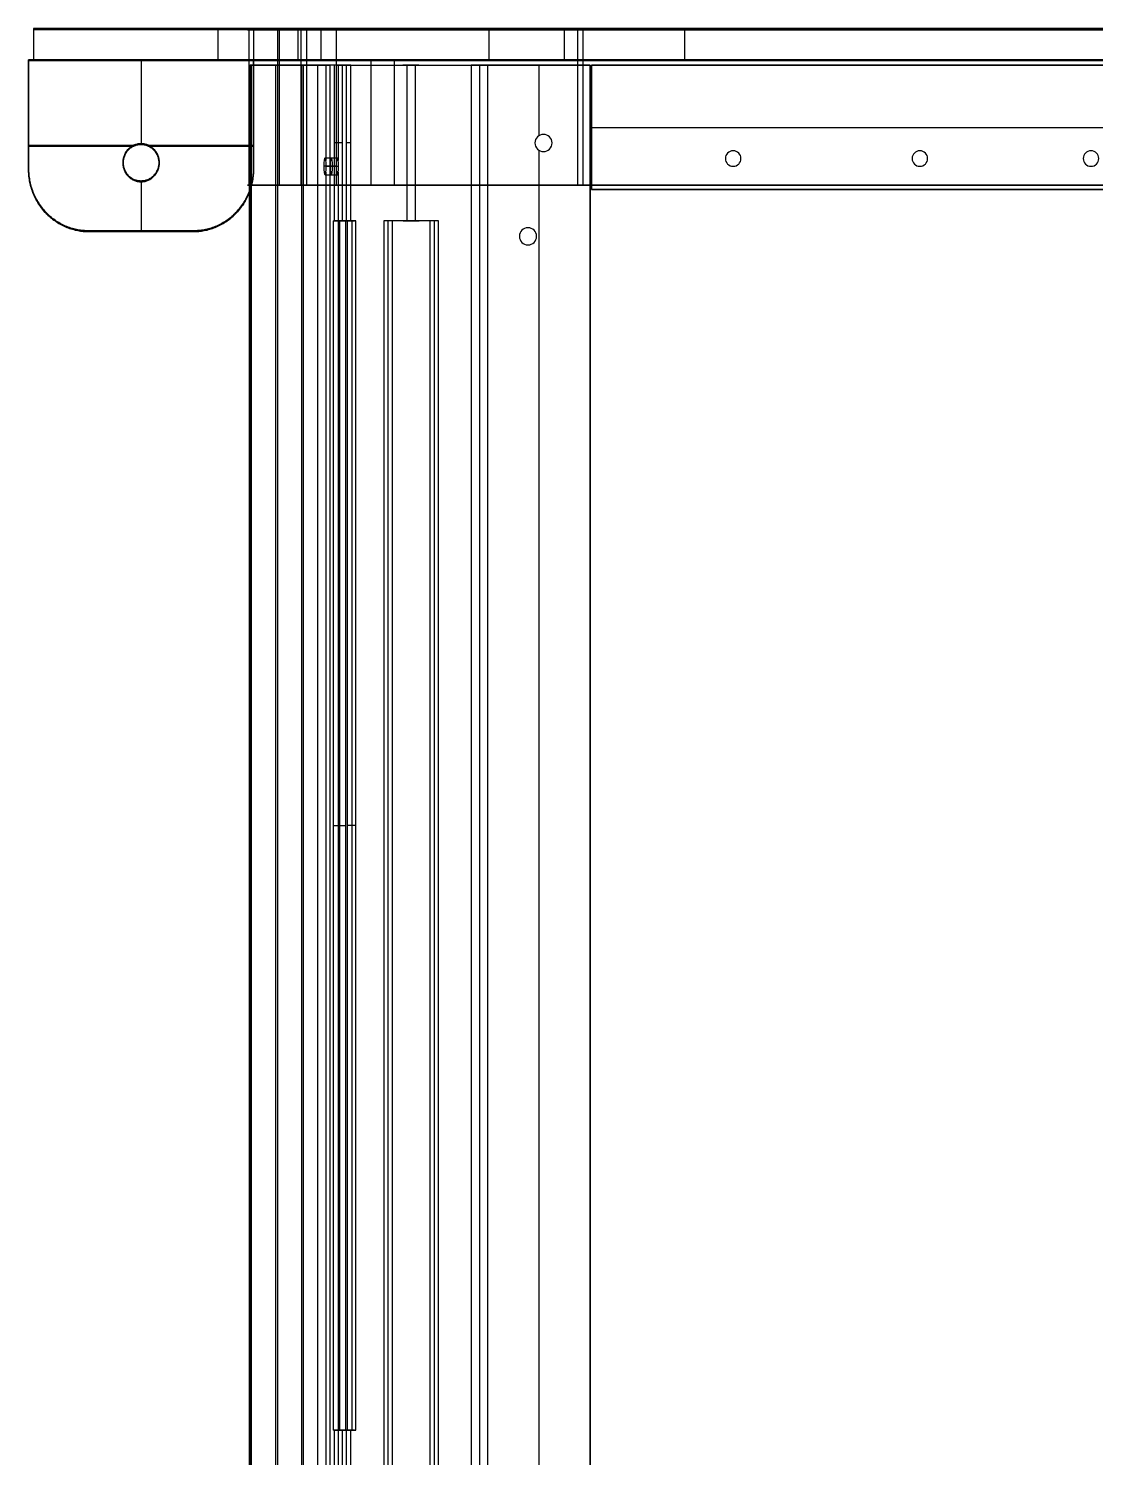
# Model space of a CAD drawing. Header units: millimetres. Extents: x -1488 to 3198, y -4194 to 3775.
# Drawn here: x -1488.2 to -1145.3, y -2825.1 to -2365.8 of the extents above; entities that cross this region are included whole.
import ezdxf

# ---------------------------------------------------------------- set-up
doc = ezdxf.new("R2010")
doc.units = ezdxf.units.MM
doc.header["$MEASUREMENT"] = 0
doc.layers.add('Domyślny', color=7, linetype='Continuous', true_color=0x000000)
doc.layers.add('Warstwa 01', color=7, linetype='Continuous', true_color=0xffffff)

# ---------------------------------------------------------------- blocks, each defined once
blk = doc.blocks.new('blacha wspornika desek awki Soft 02.412 SC_skrajny 01')
at = {"layer": 'Domyślny'}
for p, q in [((0, 0, -190), (0, 4, -190)), ((0, 4, -190), (40, 4, -190)), ((0, 2), (0, 2, -380)), ((40, 2), (0, 2)), ((40, 2, -380), (0, 2, -380)), ((0, 0, -190), (40, 0, -190)), ((20, 0), (20, 4)), ((20, 4), (20, 4, -380)), ((20, 4, -380), (20, 0, -380)), ((20, 0), (20, 0, -380)), ((27.5, 0, -160.5), (27.5, 4, -160.5)), ((27.5, 0, -105.5), (27.5, 4, -105.5)), ((27.5, 0, -45.5), (27.5, 4, -45.5)), ((27.5, 0, -334.5), (27.5, 4, -334.5)), ((27.5, 0, -274.5), (27.5, 4, -274.5)), ((27.5, 0, -219.5), (27.5, 4, -219.5)), ((30, 4, -217), (30, 0, -217)), ((30, 0, -222), (30, 4, -222)), ((30, 4, -272), (30, 0, -272)), ((30, 0, -277), (30, 4, -277)), ((30, 4, -332), (30, 0, -332)), ((30, 0, -337), (30, 4, -337)), ((30, 4, -163), (30, 0, -163)), ((30, 0, -158), (30, 4, -158)), ((30, 4, -108), (30, 0, -108)), ((30, 0, -103), (30, 4, -103)), ((30, 4, -48), (30, 0, -48)), ((30, 0, -43), (30, 4, -43)), ((32.5, 0, -219.5), (32.5, 4, -219.5)), ((32.5, 0, -274.5), (32.5, 4, -274.5)), ((32.5, 0, -334.5), (32.5, 4, -334.5)), ((32.5, 0, -45.5), (32.5, 4, -45.5)), ((32.5, 0, -105.5), (32.5, 4, -105.5)), ((32.5, 0, -160.5), (32.5, 4, -160.5)), ((40, 0, -190), (40, 4, -190)), ((40, 2, -380), (40, 2))]:
    blk.add_line(p, q, dxfattribs=at)
at = {"layer": 'Domyślny', "extrusion": (1.77636e-16, 1, 0)}
for centre in [(-30, -160.5, 4), (-30, -105.5, 4), (-30, -45.5, 4), (-30, -334.5, 4), (-30, -274.5, 4), (-30, -219.5, 4)]:
    blk.add_arc(centre, 2.5, 270, 90, dxfattribs=at)
at = {"layer": 'Domyślny', "extrusion": (0, 1, 0)}
for centre, start, end in [((-30, -160.5, 2), 270, 90), ((-30, -105.5, 2), 270, 90), ((-30, -45.5, 2), 270, 90), ((-30, -334.5, 2), 270, 90), ((-30, -274.5, 2), 270, 90), ((-30, -219.5, 2), 270, 90), ((-30, -219.5, 2), 90, 270), ((-30, -274.5, 2), 90, 270), ((-30, -334.5, 2), 90, 270), ((-30, -45.5, 2), 90, 270), ((-30, -105.5, 2), 90, 270), ((-30, -160.5, 2), 90, 270)]:
    blk.add_arc(centre, 2.5, start, end, dxfattribs=at)
at = {"layer": 'Domyślny', "extrusion": (-1.77636e-16, 1, 0)}
for centre in [(-30, -219.5, 4), (-30, -274.5, 4), (-30, -334.5, 4), (-30, -45.5, 4), (-30, -105.5, 4), (-30, -160.5, 4)]:
    blk.add_arc(centre, 2.5, 90, 270, dxfattribs=at)
at = {"layer": 'Domyślny', "extrusion": (-1.11022e-17, 1, 1.2326e-33)}
for centre in [(-30, -160.5), (-30, -334.5), (-30, -274.5), (-30, -219.5)]:
    blk.add_arc(centre, 2.5, 270, 90, dxfattribs=at)
at = {"layer": 'Domyślny', "extrusion": (-1.11022e-17, 1, 1.35585e-32)}
blk.add_arc((-30, -105.5), 2.5, 270, 90, dxfattribs=at)
at = {"layer": 'Domyślny', "extrusion": (-1.11022e-17, 1, 2.46519e-33)}
blk.add_arc((-30, -45.5), 2.5, 270, 90, dxfattribs=at)
at = {"layer": 'Domyślny', "extrusion": (1.11022e-17, 1, -1.2326e-33)}
for centre in [(-30, -219.5), (-30, -274.5), (-30, -334.5), (-30, -160.5)]:
    blk.add_arc(centre, 2.5, 90, 270, dxfattribs=at)
at = {"layer": 'Domyślny', "extrusion": (1.11022e-17, 1, -2.46519e-33)}
blk.add_arc((-30, -45.5), 2.5, 90, 270, dxfattribs=at)
at = {"layer": 'Domyślny', "extrusion": (1.11022e-17, 1, 6.16298e-33)}
blk.add_arc((-30, -105.5), 2.5, 90, 270, dxfattribs=at)
at = {"layer": 'Domyślny'}
for points in [[(0, 4), (0, 2), (0, 0)], [(0, 4, -380), (0, 4, -190), (0, 4)], [(0, 0, -380), (0, 2, -380), (0, 4, -380)], [(0, 4), (20, 4), (40, 4)], [(0, 4, -380), (20, 4, -380), (40, 4, -380)], [(0, 0), (0, 0, -190), (0, 0, -380)], [(40, 0), (20, 0), (0, 0)], [(0, 0, -380), (20, 0, -380), (40, 0, -380)], [(40, 4), (40, 2), (40, 0)], [(40, 4, -380), (40, 2, -380), (40, 0, -380)], [(40, 4), (40, 4, -190), (40, 4, -380)], [(40, 0, -380), (40, 0, -190), (40, 0)]]:
    blk.add_open_spline(points, degree=2, dxfattribs=at)
blk = doc.blocks.new('blacha nona tylna awki Soft 02.412 SC')
at = {"layer": 'Domyślny'}
for p, q in [((-902.5, 99.2, -96.47), (902.5, 99.2, -96.47)), ((-902.5, 98.89, -80.17), (-902.5, 94.85, -80.17)), ((-902.5, 98.85, -79.88), (-879.82, 98.85, -79.88)), ((-902.5, 96.87, -66.02), (-902.5, 96.87, -94.31)), ((902.5, 96.52, -63.58), (-902.5, 96.52, -63.58)), ((-880.25, 95.1, -81.91), (-880.25, 99.06, -81.34)), ((-877.5, 99.45, -84.06), (-877.5, 95.49, -84.63)), ((-877.5, 95.49, -84.63), (-877.5, 99.45, -84.06)), ((-877.5, 94.71, -79.18), (-877.5, 98.67, -78.62)), ((-877.5, 94.71, -79.18), (-877.5, 98.67, -78.62)), ((-875.18, 98.85, -79.88), (-437.75, 98.85, -79.88)), ((-874.75, 95.1, -81.91), (-874.75, 99.06, -81.34)), ((-850.25, 94.39, -76.96), (-850.25, 98.35, -76.39)), ((-847.5, 98.74, -79.11), (-847.5, 94.78, -79.68)), ((-847.5, 94.78, -79.68), (-847.5, 98.74, -79.11)), ((-847.5, 94, -74.23), (-847.5, 97.96, -73.67)), ((-847.5, 94, -74.23), (-847.5, 97.96, -73.67)), ((-847.5, 94, -74.23), (-847.5, 97.96, -73.67)), ((-844.75, 94.39, -76.96), (-844.75, 98.35, -76.39)), ((-902.5, 95.87, -61.36), (-902.5, 91.41, -61.36)), ((-902.5, 94.89, -80.45), (-879.82, 94.89, -80.45)), ((-902.5, 93.85, -58.67), (-902.5, 93.85, -63.96)), ((902.5, 92.56, -64.15), (-902.5, 92.56, -64.15)), ((-875.18, 94.89, -80.45), (-437.75, 94.89, -80.45)), ((-852.5, 78.93, -48.76), (-25, 78.93, -48.76)), ((-902.5, 74.29, -42.26), (-902.5, 68.07, -42.26)), ((-852.5, 74.37, -42.32), (-852.5, 68.14, -42.32)), ((-902.5, 72.47, -40.73), (-852.5, 72.47, -40.73)), ((-902.5, 71.18, -44.87), (-902.5, 71.18, -39.65)), ((-902.5, 69.9, -43.79), (-852.5, 69.9, -43.79)), ((-852.5, 71.26, -39.71), (-852.5, 71.26, -44.93)), ((-852.5, 63.58, -35.88), (-25, 63.58, -35.88)), ((-902.5, 50.69, -23.47), (-902.5, 46.04, -23.47)), ((-852.5, 52.2, -25.12), (-852.5, 49.3, -25.12)), ((-852.5, 51.6, -25.83), (-463.75, 51.6, -25.83)), ((-852.5, 50.75, -23.39), (-852.5, 50.75, -26.85)), ((-852.5, 50.69, -23.47), (-852.5, 46.04, -23.47)), ((-658.12, 50.32, -27.36), (-658.12, 52.89, -24.3)), ((-463.75, 52.2, -25.12), (-463.75, 49.3, -25.12)), ((-463.75, 50.75, -26.85), (-463.75, 50.75, -23.39)), ((-463.75, 50.69, -23.47), (-463.75, 46.04, -23.47)), ((-902.5, 48.62, -21.42), (-902.5, 48.62, -25.94)), ((-902.5, 46.04, -23), (-902.5, 8, -23)), ((-852.5, 48.62, -25.94), (-852.5, 48.62, -21.42)), ((-852.5, 43.82, -21.68), (-852.5, 46.04, -24.32)), ((-852.5, 46.04, -22.07), (-852.5, 43.82, -23.93)), ((-463.75, 48.62, -21.42), (-463.75, 48.62, -25.94)), ((-463.75, 46.04, -24.32), (-463.75, 43.82, -21.68)), ((-463.75, 46.04, -22.07), (-463.75, 43.82, -23.93)), ((-852.5, 43.82, -23), (-463.75, 43.82, -23)), ((-658.12, 43.82, -21), (-658.12, 43.82, -25)), ((-870, 27.75, -21), (-870, 27.75, -25)), ((-902.5, 27.02, -25), (-871.86, 27.02, -25)), ((-902.5, 27.02, -21), (-871.86, 27.02, -21)), ((-902.5, 27.02, -25), (-902.5, 27.02, -21)), ((-872.75, 25, -21), (-872.75, 25, -25)), ((-868.14, 27.02, -25), (-436.86, 27.02, -25)), ((-868.14, 27.02, -21), (-436.86, 27.02, -21)), ((-867.25, 25, -21), (-867.25, 25, -25)), ((-870, 22.25, -25), (-870, 22.25, -21)), ((-902.5, 7.33, -24.97), (-902.5, 0.64, -17)), ((-902.5, 5.28, -19.93), (-902.5, 2.2, -22.51)), ((902.5, 4, -17), (-902.5, 4, -17)), ((-902.5, 4, -8.5), (902.5, 4, -8.5)), ((-902.5, 4, -8.5), (-902.5, 0, -8.5)), ((902.5, 2), (-902.5, 2)), ((-902.5, 2, -17), (-902.5, 2)), ((902.5, 0, -17), (-902.5, 0, -17)), ((-902.5, 0, -8.5), (902.5, 0, -8.5))]:
    blk.add_line(p, q, dxfattribs=at)
at = {"layer": 'Domyślny', "extrusion": (1, -2.44622e-14, -1.35958e-14)}
blk.add_arc((88.6, -64.71, -902.5), 8, 8.1297, 50, dxfattribs=at)
at = {"layer": 'Domyślny', "extrusion": (0, 0.98995, 0.141415)}
for centre, start, end in [((877.5, -94.53, 84.56), 270, 90), ((877.5, -94.53, 84.56), 90, 270), ((847.5, -89.53, 84.56), 270, 90), ((847.5, -89.53, 84.56), 90, 270)]:
    blk.add_arc(centre, 2.75, start, end, dxfattribs=at)
at = {"layer": 'Domyślny', "extrusion": (-7.31271e-16, 0.98995, 0.141415)}
blk.add_arc((877.5, -94.53, 86.56), 2.75, 270, 90, dxfattribs=at)
at = {"layer": 'Domyślny', "extrusion": (7.31271e-16, 0.98995, 0.141415)}
blk.add_arc((877.5, -94.53, 86.56), 2.75, 90, 270, dxfattribs=at)
at = {"layer": 'Domyślny', "extrusion": (-1.46029e-15, 0.98995, 0.141415)}
blk.add_arc((847.5, -89.53, 86.56), 2.75, 270, 90, dxfattribs=at)
at = {"layer": 'Domyślny', "extrusion": (2.92209e-15, 0.98995, 0.141415)}
blk.add_arc((847.5, -89.53, 86.56), 2.75, 90, 270, dxfattribs=at)
at = {"layer": 'Domyślny', "extrusion": (1, 0, 0)}
for centre, radius, start, end in [((88.6, -64.71, -902.5), 4, 8.1297, 50), ((46.04, -29, -902.5), 8, 50, 90), ((46.04, -29, -877.5), 8, 50, 90), ((46.04, -29, -463.75), 8, 50, 90), ((46.04, -29, -902.5), 4, 50, 90), ((46.04, -29, -877.5), 4, 50, 90), ((46.04, -29, -463.75), 4, 50, 90)]:
    blk.add_arc(centre, radius, start, end, dxfattribs=at)
at = {"layer": 'Domyślny', "extrusion": (1.46154e-15, 0.98995, 0.141415)}
blk.add_arc((877.5, -94.53, 82.56), 2.75, 270, 90, dxfattribs=at)
at = {"layer": 'Domyślny', "extrusion": (2.92334e-15, 0.98995, 0.141415)}
blk.add_arc((877.5, -94.53, 82.56), 2.75, 90, 270, dxfattribs=at)
at = {"layer": 'Domyślny', "extrusion": (-7.30522e-16, 0.98995, 0.141415)}
blk.add_arc((847.5, -89.53, 82.56), 2.75, 270, 90, dxfattribs=at)
at = {"layer": 'Domyślny', "extrusion": (1.46129e-15, 0.98995, 0.141415)}
blk.add_arc((847.5, -89.53, 82.56), 2.75, 90, 270, dxfattribs=at)
at = {"layer": 'Domyślny', "extrusion": (1, -1.96538e-13, -4.79241e-13)}
blk.add_arc((46.04, -29, -852.5), 8, 50, 90, dxfattribs=at)
at = {"layer": 'Domyślny', "extrusion": (1, -3.09124e-13, -8.49312e-13)}
blk.add_arc((46.04, -29, -852.5), 4, 50, 90, dxfattribs=at)
at = {"layer": 'Domyślny'}
for centre, start, end in [((-870, 25, -21), 90, 270), ((-870, 25, -25), 90, 270), ((-870, 25, -23), 90, 270), ((-870, 25, -21), 270, 90), ((-870, 25, -25), 270, 90), ((-870, 25, -23), 270, 90)]:
    blk.add_arc(centre, 2.75, start, end, dxfattribs=at)
at = {"layer": 'Domyślny', "extrusion": (1, 8.52651e-14, 5.68434e-14)}
blk.add_arc((8, -17, -902.5), 4, 180, 270, dxfattribs=at)
at = {"layer": 'Domyślny', "extrusion": (1, 2.84217e-14, 2.84217e-14)}
blk.add_arc((8, -17, -902.5), 8, 180, 270, dxfattribs=at)
at = {"layer": 'Domyślny'}
for points in [[(-902.5, 97.22, -96.75), (-902.5, 99.2, -96.47), (-902.5, 101.18, -96.19)], [(-902.5, 101.18, -96.19), (0, 101.18, -96.19), (902.5, 101.18, -96.19)], [(-902.5, 96.52, -63.58), (-902.5, 98.85, -79.88), (-902.5, 101.18, -96.19)], [(902.5, 97.22, -96.75), (0, 97.22, -96.75), (-902.5, 97.22, -96.75)], [(-902.5, 97.22, -96.75), (-902.5, 94.89, -80.45), (-902.5, 92.56, -64.15)], [(-902.5, 96.52, -63.58), (-902.5, 94.54, -63.86), (-902.5, 92.56, -64.15)], [(-902.5, 93.75, -58.58), (0, 93.75, -58.58), (902.5, 93.75, -58.58)], [(-902.5, 51.19, -22.87), (-902.5, 72.47, -40.73), (-902.5, 93.75, -58.58)], [(-902.5, 91.18, -61.65), (-902.5, 92.46, -60.12), (-902.5, 93.75, -58.58)], [(-902.5, 48.62, -25.94), (-902.5, 69.9, -43.79), (-902.5, 91.18, -61.65)], [(-902.5, 91.18, -61.65), (0, 91.18, -61.65), (902.5, 91.18, -61.65)], [(-852.5, 80.22, -47.23), (-852.5, 72.54, -40.79), (-852.5, 64.87, -34.35)], [(-25, 80.22, -47.23), (-438.75, 80.22, -47.23), (-852.5, 80.22, -47.23)], [(-852.5, 77.65, -50.3), (-852.5, 78.93, -48.76), (-852.5, 80.22, -47.23)], [(-25, 77.65, -50.3), (-438.75, 77.65, -50.3), (-852.5, 77.65, -50.3)], [(-852.5, 77.65, -50.3), (-852.5, 69.97, -43.86), (-852.5, 62.3, -37.41)], [(-852.5, 64.87, -34.35), (-438.75, 64.87, -34.35), (-25, 64.87, -34.35)], [(-852.5, 62.3, -37.41), (-852.5, 63.58, -35.88), (-852.5, 64.87, -34.35)], [(-852.5, 62.3, -37.41), (-438.75, 62.3, -37.41), (-25, 62.3, -37.41)], [(-852.5, 51.19, -22.87), (-877.5, 51.19, -22.87), (-902.5, 51.19, -22.87)], [(-902.5, 51.19, -22.87), (-902.5, 49.9, -24.4), (-902.5, 48.62, -25.94)], [(-852.5, 52.89, -24.3), (-852.5, 52.04, -23.59), (-852.5, 51.19, -22.87)], [(-463.75, 52.89, -24.3), (-658.12, 52.89, -24.3), (-852.5, 52.89, -24.3)], [(-852.5, 50.32, -27.36), (-852.5, 51.6, -25.83), (-852.5, 52.89, -24.3)], [(-852.5, 48.62, -25.94), (-852.5, 49.9, -24.4), (-852.5, 51.19, -22.87)], [(-463.75, 51.19, -22.87), (-463.75, 52.04, -23.59), (-463.75, 52.89, -24.3)], [(-463.75, 52.89, -24.3), (-463.75, 51.6, -25.83), (-463.75, 50.32, -27.36)], [(-413.75, 51.19, -22.87), (-438.75, 51.19, -22.87), (-463.75, 51.19, -22.87)], [(-463.75, 51.19, -22.87), (-463.75, 49.9, -24.4), (-463.75, 48.62, -25.94)], [(-852.5, 48.62, -25.94), (-877.5, 48.62, -25.94), (-902.5, 48.62, -25.94)], [(-902.5, 46.04, -25), (-902.5, 27.02, -25), (-902.5, 8, -25)], [(-852.5, 46.04, -25), (-877.5, 46.04, -25), (-902.5, 46.04, -25)], [(-852.5, 46.04, -21), (-877.5, 46.04, -21), (-902.5, 46.04, -21)], [(-902.5, 46.04, -21), (-902.5, 27.02, -21), (-902.5, 8, -21)], [(-902.5, 46.04, -25), (-902.5, 46.04, -23), (-902.5, 46.04, -21)], [(-463.75, 50.32, -27.36), (-658.12, 50.32, -27.36), (-852.5, 50.32, -27.36)], [(-852.5, 50.32, -27.36), (-852.5, 49.47, -26.65), (-852.5, 48.62, -25.94)], [(-852.5, 43.82, -25), (-852.5, 44.93, -25), (-852.5, 46.04, -25)], [(-852.5, 43.82, -21), (-852.5, 44.93, -21), (-852.5, 46.04, -21)], [(-852.5, 46.04, -21), (-852.5, 46.04, -23), (-852.5, 46.04, -25)], [(-463.75, 48.62, -25.94), (-463.75, 49.47, -26.65), (-463.75, 50.32, -27.36)], [(-413.75, 48.62, -25.94), (-438.75, 48.62, -25.94), (-463.75, 48.62, -25.94)], [(-463.75, 46.04, -25), (-463.75, 44.93, -25), (-463.75, 43.82, -25)], [(-413.75, 46.04, -25), (-438.75, 46.04, -25), (-463.75, 46.04, -25)], [(-413.75, 46.04, -21), (-438.75, 46.04, -21), (-463.75, 46.04, -21)], [(-463.75, 46.04, -21), (-463.75, 44.93, -21), (-463.75, 43.82, -21)], [(-463.75, 46.04, -25), (-463.75, 46.04, -23), (-463.75, 46.04, -21)], [(-463.75, 43.82, -25), (-658.12, 43.82, -25), (-852.5, 43.82, -25)], [(-463.75, 43.82, -21), (-658.12, 43.82, -21), (-852.5, 43.82, -21)], [(-852.5, 43.82, -25), (-852.5, 43.82, -23), (-852.5, 43.82, -21)], [(-463.75, 43.82, -21), (-463.75, 43.82, -23), (-463.75, 43.82, -25)], [(-902.5, 8, -25), (0, 8, -25), (902.5, 8, -25)], [(-902.5, 8, -21), (0, 8, -21), (902.5, 8, -21)], [(-902.5, 8, -25), (-902.5, 8, -23), (-902.5, 8, -21)], [(-902.5, 4), (0, 4), (902.5, 4)], [(-902.5, 0), (-902.5, 2), (-902.5, 4)], [(-902.5, 0, -17), (-902.5, 2, -17), (-902.5, 4, -17)], [(-902.5, 4, -17), (-902.5, 4, -8.5), (-902.5, 4)], [(902.5, 0), (0, 0), (-902.5, 0)], [(-902.5, 0), (-902.5, 0, -8.5), (-902.5, 0, -17)]]:
    blk.add_open_spline(points, degree=2, dxfattribs=at)

msp = doc.modelspace()

# ---------------------------------------------------------------- linework, layer by layer
at = {"layer": 'Warstwa 01'}
for p, q in [((-1452.03, -2402.82, -207.86), (-1452.03, -2402.82, -217.86)), ((-1452.03, -2403.08, -207.86), (-1452.03, -2403.08, -217.86)), ((-1415.88, -2410.82, -217.86), (-1415.88, -2410.82, -207.86)), ((-1415.88, -2411.08, -217.86), (-1415.88, -2411.08, -207.86)), ((-1452.03, -2414.82, -217.86), (-1452.03, -2414.82, -207.86)), ((-1452.03, -2415.08, -217.86), (-1452.03, -2415.08, -207.86)), ((-1468.9, -2430.82, -217.86), (-1468.9, -2430.82, -207.86)), ((-1468.9, -2431.08, -217.86), (-1468.9, -2431.08, -207.86))]:
    msp.add_line(p, q, dxfattribs=at)
for points, knots in [([(-1427.39, -2365.82, 196.58), (-1455.46, -2365.82, 0.06), (-1483.54, -2365.82, -196.46), (-1485.06, -2365.82, -207.16), (-1486.59, -2365.82, -217.86)], [-1135.798873, -1135.798873, -1135.798873, -738.768327, -738.768327, -717.147132, -717.147132, -717.147132]), ([(-1427.39, -2366.08, 196.58), (-1455.46, -2366.08, 0.06), (-1483.54, -2366.08, -196.46), (-1485.06, -2366.08, -207.16), (-1486.59, -2366.08, -217.86)], [-1135.798873, -1135.798873, -1135.798873, -738.768327, -738.768327, -717.147132, -717.147132, -717.147132]), ([(-1415.88, -2365.82, -217.86), (-1412.21, -2365.82, -207.16), (-1408.54, -2365.82, -196.46), (-1362.29, -2365.82, -61.64), (-1316.04, -2365.82, 73.18)], [-646.432172, -646.432172, -646.432172, -623.803847, -623.803847, -338.741597, -338.741597, -338.741597]), ([(-1415.88, -2366.08, -217.86), (-1412.21, -2366.08, -207.16), (-1408.54, -2366.08, -196.46), (-1362.29, -2366.08, -61.64), (-1316.04, -2366.08, 73.18)], [-646.432172, -646.432172, -646.432172, -623.803847, -623.803847, -338.741597, -338.741597, -338.741597]), ([(-1310.08, -2366.18, 482.24), (-1197.27, -2366.18, 482.24), (-1084.46, -2366.18, 482.24), (-968.41, -2366.18, 482.24), (-852.36, -2366.18, 482.24)], [5009.033173, 5009.033173, 5009.033173, 5234.661756, 5234.661756, 5466.75579, 5466.75579, 5466.75579]), ([(-1427.39, -2375.82, 196.58), (-1455.46, -2375.82, 0.06), (-1483.54, -2375.82, -196.46), (-1485.06, -2375.82, -207.16), (-1486.59, -2375.82, -217.86)], [-1135.798873, -1135.798873, -1135.798873, -738.768327, -738.768327, -717.147132, -717.147132, -717.147132]), ([(-1427.39, -2376.08, 196.58), (-1455.46, -2376.08, 0.06), (-1483.54, -2376.08, -196.46), (-1485.06, -2376.08, -207.16), (-1486.59, -2376.08, -217.86)], [-1135.798873, -1135.798873, -1135.798873, -738.768327, -738.768327, -717.147132, -717.147132, -717.147132]), ([(-1415.88, -2375.82, -217.86), (-1412.21, -2375.82, -207.16), (-1408.54, -2375.82, -196.46), (-1362.29, -2375.82, -61.64), (-1316.04, -2375.82, 73.18)], [-646.432172, -646.432172, -646.432172, -623.803847, -623.803847, -338.741597, -338.741597, -338.741597]), ([(-1415.88, -2376.08, -217.86), (-1412.21, -2376.08, -207.16), (-1408.54, -2376.08, -196.46), (-1362.29, -2376.08, -61.64), (-1316.04, -2376.08, 73.18)], [-646.432172, -646.432172, -646.432172, -623.803847, -623.803847, -338.741597, -338.741597, -338.741597]), ([(-1310.08, -2416.18, 482.24), (-1197.27, -2416.18, 482.24), (-1084.46, -2416.18, 482.24), (-968.41, -2416.18, 482.24), (-852.36, -2416.18, 482.24)], [5009.033173, 5009.033173, 5009.033173, 5234.661756, 5234.661756, 5466.75579, 5466.75579, 5466.75579])]:
    msp.add_open_spline(points, degree=2, knots=knots, dxfattribs=at)
for points in [[(-1486.59, -2365.82, -217.86), (-1486.59, -2370.82, -217.86), (-1486.59, -2375.82, -217.86)], [(-1486.59, -2365.82, -217.86), (-1451.24, -2365.82, -217.86), (-1415.88, -2365.82, -217.86)], [(-1486.59, -2366.08, -217.86), (-1486.59, -2371.08, -217.86), (-1486.59, -2376.08, -217.86)], [(-1486.59, -2366.08, -217.86), (-1451.24, -2366.08, -217.86), (-1415.88, -2366.08, -217.86)], [(-1427.39, -2365.82, 196.58), (-1427.39, -2370.82, 196.58), (-1427.39, -2375.82, 196.58)], [(-1427.39, -2366.08, 196.58), (-1427.39, -2371.08, 196.58), (-1427.39, -2376.08, 196.58)], [(-1417.37, -2366.18, 286.88), (-1417.37, -2391.18, 286.88), (-1417.37, -2416.18, 286.88)], [(-1398.85, -2366.18, 416.58), (-1408.11, -2366.18, 351.73), (-1417.37, -2366.18, 286.88)], [(-1415.88, -2365.82, -217.86), (-1415.88, -2370.82, -217.86), (-1415.88, -2375.82, -217.86)], [(-1415.88, -2366.08, -217.86), (-1415.88, -2371.08, -217.86), (-1415.88, -2376.08, -217.86)], [(-1408.2, -2366.18, 255.26), (-1408.2, -2391.18, 255.26), (-1408.2, -2416.18, 255.26)], [(-1408.2, -2366.18, 255.26), (-1404.91, -2366.18, 251.4), (-1401.61, -2366.18, 247.54)], [(-1407.6, -2366.18, 285.32), (-1407.6, -2391.18, 285.32), (-1407.6, -2416.18, 285.32)], [(-1407.6, -2366.18, 285.32), (-1398.44, -2366.18, 349.44), (-1389.28, -2366.18, 413.55)], [(-1401.61, -2366.18, 247.54), (-1401.61, -2371.08, 247.54), (-1401.61, -2375.98, 247.54)], [(-1400.72, -2366.18, 261.61), (-1400.72, -2391.18, 261.61), (-1400.72, -2416.18, 261.61)], [(-1394.18, -2366.18, 253.94), (-1397.45, -2366.18, 257.77), (-1400.72, -2366.18, 261.61)], [(-1398.85, -2366.18, 416.58), (-1398.85, -2391.18, 416.58), (-1398.85, -2416.18, 416.58)], [(-1394.18, -2375.98, 253.94), (-1394.18, -2371.08, 253.94), (-1394.18, -2366.18, 253.94)], [(-1389.28, -2366.18, 413.55), (-1389.28, -2391.18, 413.55), (-1389.28, -2416.18, 413.55)], [(-877.26, -2365.82, 272.14), (-1108.77, -2365.82, 272.14), (-1340.27, -2365.82, 272.14)], [(-1340.27, -2365.82, 272.14), (-1340.27, -2370.82, 272.14), (-1340.27, -2375.82, 272.14)], [(-877.26, -2366.08, 272.14), (-1108.77, -2366.08, 272.14), (-1340.27, -2366.08, 272.14)], [(-1340.27, -2366.08, 272.14), (-1340.27, -2371.08, 272.14), (-1340.27, -2376.08, 272.14)], [(-1316.04, -2365.82, 73.18), (-1316.04, -2370.82, 73.18), (-1316.04, -2375.82, 73.18)], [(-1316.04, -2366.08, 73.18), (-1316.04, -2371.08, 73.18), (-1316.04, -2376.08, 73.18)], [(-852.47, -2366.18, 492.14), (-1082.1, -2366.18, 492.14), (-1311.73, -2366.18, 492.14)], [(-1311.73, -2366.18, 492.14), (-1311.73, -2391.18, 492.14), (-1311.73, -2416.18, 492.14)], [(-1310.08, -2366.18, 482.24), (-1310.08, -2391.18, 482.24), (-1310.08, -2416.18, 482.24)], [(-1277.42, -2365.82, 106.19), (-1277.42, -2370.82, 106.19), (-1277.42, -2375.82, 106.19)], [(-1277.42, -2365.82, 106.19), (-1145.32, -2365.82, 129.49), (-1013.22, -2365.82, 152.78)], [(-1277.42, -2366.08, 106.19), (-1277.42, -2371.08, 106.19), (-1277.42, -2376.08, 106.19)], [(-1277.42, -2366.08, 106.19), (-1145.32, -2366.08, 129.49), (-1013.22, -2366.08, 152.78)], [(-1488.18, -2410.82, -217.86), (-1488.18, -2393.32, -217.86), (-1488.18, -2375.82, -217.86)], [(-1488.18, -2375.82, -207.86), (-1488.18, -2393.32, -207.86), (-1488.18, -2410.82, -207.86)], [(-1488.18, -2375.82, -217.86), (-1488.18, -2375.82, -212.86), (-1488.18, -2375.82, -207.86)], [(-1415.88, -2375.82, -207.86), (-1452.03, -2375.82, -207.86), (-1488.18, -2375.82, -207.86)], [(-1415.88, -2375.82, -217.86), (-1452.03, -2375.82, -217.86), (-1488.18, -2375.82, -217.86)], [(-1488.18, -2410.82, -212.86), (-1488.18, -2393.32, -212.86), (-1488.18, -2375.82, -212.86)], [(-1488.18, -2375.82, -212.86), (-1452.03, -2375.82, -212.86), (-1415.88, -2375.82, -212.86)], [(-1488.18, -2411.08, -217.86), (-1488.18, -2393.58, -217.86), (-1488.18, -2376.08, -217.86)], [(-1488.18, -2376.08, -207.86), (-1488.18, -2393.58, -207.86), (-1488.18, -2411.08, -207.86)], [(-1488.18, -2376.08, -217.86), (-1488.18, -2376.08, -212.86), (-1488.18, -2376.08, -207.86)], [(-1415.88, -2376.08, -207.86), (-1452.03, -2376.08, -207.86), (-1488.18, -2376.08, -207.86)], [(-1415.88, -2376.08, -217.86), (-1452.03, -2376.08, -217.86), (-1488.18, -2376.08, -217.86)], [(-1488.18, -2411.08, -212.86), (-1488.18, -2393.58, -212.86), (-1488.18, -2376.08, -212.86)], [(-1488.18, -2376.08, -212.86), (-1452.03, -2376.08, -212.86), (-1415.88, -2376.08, -212.86)], [(-1486.59, -2375.82, -217.86), (-1451.24, -2375.82, -217.86), (-1415.88, -2375.82, -217.86)], [(-1486.59, -2376.08, -217.86), (-1451.24, -2376.08, -217.86), (-1415.88, -2376.08, -217.86)], [(-1452.03, -2375.82, -217.86), (-1452.03, -2375.82, -212.86), (-1452.03, -2375.82, -207.86)], [(-1452.03, -2375.82, -207.86), (-1452.03, -2389.32, -207.86), (-1452.03, -2402.82, -207.86)], [(-1452.03, -2375.82, -217.86), (-1452.03, -2389.32, -217.86), (-1452.03, -2402.82, -217.86)], [(-1452.03, -2376.08, -217.86), (-1452.03, -2376.08, -212.86), (-1452.03, -2376.08, -207.86)], [(-1452.03, -2376.08, -207.86), (-1452.03, -2389.58, -207.86), (-1452.03, -2403.08, -207.86)], [(-1452.03, -2376.08, -217.86), (-1452.03, -2389.58, -217.86), (-1452.03, -2403.08, -217.86)], [(-1415.88, -2375.82, -217.86), (-1415.88, -2393.32, -217.86), (-1415.88, -2410.82, -217.86)], [(-1415.88, -2375.82, -207.86), (-1415.88, -2375.82, -212.86), (-1415.88, -2375.82, -217.86)], [(-1415.88, -2410.82, -207.86), (-1415.88, -2393.32, -207.86), (-1415.88, -2375.82, -207.86)], [(-1415.88, -2375.82, -212.86), (-1415.88, -2393.32, -212.86), (-1415.88, -2410.82, -212.86)], [(-1415.88, -2376.08, -217.86), (-1415.88, -2393.58, -217.86), (-1415.88, -2411.08, -217.86)], [(-1415.88, -2376.08, -207.86), (-1415.88, -2376.08, -212.86), (-1415.88, -2376.08, -217.86)], [(-1415.88, -2411.08, -207.86), (-1415.88, -2393.58, -207.86), (-1415.88, -2376.08, -207.86)], [(-1415.88, -2376.08, -212.86), (-1415.88, -2393.58, -212.86), (-1415.88, -2411.08, -212.86)], [(-1401.61, -2375.98, 247.54), (-1389.88, -2375.98, 233.79), (-1378.14, -2375.98, 220.03)], [(-1370.68, -2375.98, 226.4), (-1382.43, -2375.98, 240.17), (-1394.18, -2375.98, 253.94)], [(-1378.14, -2375.98, 220.03), (-1374.41, -2375.98, 223.22), (-1370.68, -2375.98, 226.4)], [(-1378.14, -2375.98, 220.03), (-1378.14, -2396.08, 220.03), (-1378.14, -2416.18, 220.03)], [(-1370.68, -2375.98, 226.4), (-1370.68, -2396.08, 226.4), (-1370.68, -2416.18, 226.4)], [(-877.26, -2375.82, 272.14), (-1108.77, -2375.82, 272.14), (-1340.27, -2375.82, 272.14)], [(-877.26, -2376.08, 272.14), (-1108.77, -2376.08, 272.14), (-1340.27, -2376.08, 272.14)], [(-1277.42, -2375.82, 106.19), (-1145.32, -2375.82, 129.49), (-1013.22, -2375.82, 152.78)], [(-1277.42, -2376.08, 106.19), (-1145.32, -2376.08, 129.49), (-1013.22, -2376.08, 152.78)], [(-1488.18, -2393.32, -217.86), (-1488.18, -2393.32, -212.86), (-1488.18, -2393.32, -207.86)], [(-1488.18, -2393.58, -217.86), (-1488.18, -2393.58, -212.86), (-1488.18, -2393.58, -207.86)], [(-1415.88, -2393.32, -217.86), (-1415.88, -2393.32, -212.86), (-1415.88, -2393.32, -207.86)], [(-1415.88, -2393.58, -217.86), (-1415.88, -2393.58, -212.86), (-1415.88, -2393.58, -207.86)], [(-1488.18, -2403.32, -207.86), (-1471.26, -2403.32, -207.86), (-1454.34, -2403.32, -207.86)], [(-1488.18, -2403.32, -217.86), (-1471.26, -2403.32, -217.86), (-1454.34, -2403.32, -217.86)], [(-1488.18, -2403.58, -207.86), (-1471.26, -2403.58, -207.86), (-1454.34, -2403.58, -207.86)], [(-1488.18, -2403.58, -217.86), (-1471.26, -2403.58, -217.86), (-1454.34, -2403.58, -217.86)], [(-1449.72, -2403.32, -207.86), (-1432.8, -2403.32, -207.86), (-1415.88, -2403.32, -207.86)], [(-1449.72, -2403.32, -217.86), (-1432.8, -2403.32, -217.86), (-1415.88, -2403.32, -217.86)], [(-1449.72, -2403.58, -207.86), (-1432.8, -2403.58, -207.86), (-1415.88, -2403.58, -207.86)], [(-1449.72, -2403.58, -217.86), (-1432.8, -2403.58, -217.86), (-1415.88, -2403.58, -217.86)], [(-1488.18, -2410.82, -207.86), (-1488.18, -2410.82, -212.86), (-1488.18, -2410.82, -217.86)], [(-1488.18, -2411.08, -207.86), (-1488.18, -2411.08, -212.86), (-1488.18, -2411.08, -217.86)], [(-1457.81, -2408.82, -217.86), (-1457.81, -2408.82, -212.86), (-1457.81, -2408.82, -207.86)], [(-1457.81, -2409.08, -217.86), (-1457.81, -2409.08, -212.86), (-1457.81, -2409.08, -207.86)], [(-1446.24, -2408.82, -217.86), (-1446.24, -2408.82, -212.86), (-1446.24, -2408.82, -207.86)], [(-1446.24, -2409.08, -217.86), (-1446.24, -2409.08, -212.86), (-1446.24, -2409.08, -207.86)], [(-1452.03, -2414.82, -207.86), (-1452.03, -2422.82, -207.86), (-1452.03, -2430.82, -207.86)], [(-1452.03, -2414.82, -217.86), (-1452.03, -2422.82, -217.86), (-1452.03, -2430.82, -217.86)], [(-1452.03, -2415.08, -207.86), (-1452.03, -2423.08, -207.86), (-1452.03, -2431.08, -207.86)], [(-1452.03, -2415.08, -217.86), (-1452.03, -2423.08, -217.86), (-1452.03, -2431.08, -217.86)], [(-1398.85, -2416.18, 416.58), (-1408.11, -2416.18, 351.73), (-1417.37, -2416.18, 286.88)], [(-1408.2, -2416.18, 255.26), (-1393.17, -2416.18, 237.65), (-1378.14, -2416.18, 220.03)], [(-1407.6, -2416.18, 285.32), (-1398.44, -2416.18, 349.44), (-1389.28, -2416.18, 413.55)], [(-1370.68, -2416.18, 226.4), (-1385.7, -2416.18, 244), (-1400.72, -2416.18, 261.61)], [(-1378.14, -2416.18, 220.03), (-1374.41, -2416.18, 223.22), (-1370.68, -2416.18, 226.4)], [(-852.47, -2416.18, 492.14), (-1082.1, -2416.18, 492.14), (-1311.73, -2416.18, 492.14)], [(-1435.16, -2430.82, -217.86), (-1452.03, -2430.82, -217.86), (-1468.9, -2430.82, -217.86)], [(-1468.9, -2430.82, -207.86), (-1452.03, -2430.82, -207.86), (-1435.16, -2430.82, -207.86)], [(-1435.16, -2430.82, -212.86), (-1452.03, -2430.82, -212.86), (-1468.9, -2430.82, -212.86)], [(-1435.16, -2431.08, -217.86), (-1452.03, -2431.08, -217.86), (-1468.9, -2431.08, -217.86)], [(-1468.9, -2431.08, -207.86), (-1452.03, -2431.08, -207.86), (-1435.16, -2431.08, -207.86)], [(-1435.16, -2431.08, -212.86), (-1452.03, -2431.08, -212.86), (-1468.9, -2431.08, -212.86)], [(-1452.03, -2430.82, -217.86), (-1452.03, -2430.82, -212.86), (-1452.03, -2430.82, -207.86)], [(-1452.03, -2431.08, -217.86), (-1452.03, -2431.08, -212.86), (-1452.03, -2431.08, -207.86)], [(-1435.16, -2430.82, -207.86), (-1435.16, -2430.82, -212.86), (-1435.16, -2430.82, -217.86)], [(-1435.16, -2431.08, -207.86), (-1435.16, -2431.08, -212.86), (-1435.16, -2431.08, -217.86)]]:
    msp.add_open_spline(points, degree=2, dxfattribs=at)
for points, weights in [([(-1340.27, -2365.82, 272.14), (-1416.6, -2365.82, 272.14), (-1427.39, -2365.82, 196.58)], [1, 0.755451714527, 1]), ([(-1340.27, -2366.08, 272.14), (-1416.6, -2366.08, 272.14), (-1427.39, -2366.08, 196.58)], [1, 0.755451714527, 1]), ([(-1417.37, -2366.18, 286.88), (-1419.93, -2366.18, 269), (-1408.2, -2366.18, 255.26)], [0.999999957779, 0.911390921935, 0.999999957779]), ([(-1400.72, -2366.18, 261.61), (-1409.51, -2366.18, 271.91), (-1407.6, -2366.18, 285.32)], [0.999999957779, 0.911390921935, 0.999999957779]), ([(-1401.61, -2366.18, 247.54), (-1398.07, -2366.18, 250.95), (-1394.18, -2366.18, 253.94)], [0.878315296367, 0.877046293462, 0.878509325747]), ([(-1311.73, -2366.18, 492.14), (-1388.05, -2366.18, 492.14), (-1398.85, -2366.18, 416.58)], [1, 0.755451714527, 1]), ([(-1389.28, -2366.18, 413.55), (-1379.47, -2366.18, 482.24), (-1310.08, -2366.18, 482.24)], [0.999999957779, 0.755451682631, 0.999999957779]), ([(-1316.04, -2365.82, 73.18), (-1306.47, -2365.82, 101.07), (-1277.42, -2365.82, 106.19)], [1, 0.861338849661, 1]), ([(-1316.04, -2366.08, 73.18), (-1306.47, -2366.08, 101.07), (-1277.42, -2366.08, 106.19)], [1, 0.861338849661, 1]), ([(-1340.27, -2375.82, 272.14), (-1416.6, -2375.82, 272.14), (-1427.39, -2375.82, 196.58)], [1, 0.755451714527, 1]), ([(-1340.27, -2376.08, 272.14), (-1416.6, -2376.08, 272.14), (-1427.39, -2376.08, 196.58)], [1, 0.755451714527, 1]), ([(-1394.18, -2375.98, 253.94), (-1398.07, -2375.98, 250.95), (-1401.61, -2375.98, 247.54)], [0.878509326445, 0.877046292811, 0.878315296972]), ([(-1316.04, -2375.82, 73.18), (-1306.47, -2375.82, 101.07), (-1277.42, -2375.82, 106.19)], [1, 0.861338849661, 1]), ([(-1316.04, -2376.08, 73.18), (-1306.47, -2376.08, 101.07), (-1277.42, -2376.08, 106.19)], [1, 0.861338849661, 1]), ([(-1488.18, -2410.82, -217.86), (-1488.18, -2430.82, -217.86), (-1468.9, -2430.82, -217.86)], [1, 0.707106781187, 1]), ([(-1468.9, -2430.82, -207.86), (-1488.18, -2430.82, -207.86), (-1488.18, -2410.82, -207.86)], [1, 0.707106781187, 1]), ([(-1468.9, -2430.82, -212.86), (-1488.18, -2430.82, -212.86), (-1488.18, -2410.82, -212.86)], [1, 0.707106781187, 1]), ([(-1488.18, -2411.08, -217.86), (-1488.18, -2431.08, -217.86), (-1468.9, -2431.08, -217.86)], [1, 0.707106781187, 1]), ([(-1468.9, -2431.08, -207.86), (-1488.18, -2431.08, -207.86), (-1488.18, -2411.08, -207.86)], [1, 0.707106781187, 1]), ([(-1468.9, -2431.08, -212.86), (-1488.18, -2431.08, -212.86), (-1488.18, -2411.08, -212.86)], [1, 0.707106781187, 1]), ([(-1435.16, -2430.82, -217.86), (-1415.88, -2430.82, -217.86), (-1415.88, -2410.82, -217.86)], [1, 0.707106781187, 1]), ([(-1415.88, -2410.82, -207.86), (-1415.88, -2430.82, -207.86), (-1435.16, -2430.82, -207.86)], [1, 0.707106781187, 1]), ([(-1415.88, -2410.82, -212.86), (-1415.88, -2430.82, -212.86), (-1435.16, -2430.82, -212.86)], [1, 0.707106781187, 1]), ([(-1435.16, -2431.08, -217.86), (-1415.88, -2431.08, -217.86), (-1415.88, -2411.08, -217.86)], [1, 0.707106781187, 1]), ([(-1415.88, -2411.08, -207.86), (-1415.88, -2431.08, -207.86), (-1435.16, -2431.08, -207.86)], [1, 0.707106781187, 1]), ([(-1415.88, -2411.08, -212.86), (-1415.88, -2431.08, -212.86), (-1435.16, -2431.08, -212.86)], [1, 0.707106781187, 1]), ([(-1417.37, -2416.18, 286.88), (-1419.93, -2416.18, 269), (-1408.2, -2416.18, 255.26)], [0.999999957779, 0.911390921935, 0.999999957779]), ([(-1400.72, -2416.18, 261.61), (-1409.51, -2416.18, 271.91), (-1407.6, -2416.18, 285.32)], [0.999999957779, 0.911390921935, 0.999999957779]), ([(-1311.73, -2416.18, 492.14), (-1388.05, -2416.18, 492.14), (-1398.85, -2416.18, 416.58)], [1, 0.755451714527, 1]), ([(-1389.28, -2416.18, 413.55), (-1379.47, -2416.18, 482.24), (-1310.08, -2416.18, 482.24)], [0.999999957779, 0.755451682631, 0.999999957779])]:
    msp.add_rational_spline(points, weights, degree=2, dxfattribs=at)
for points, knots in [([(-1452.03, -2402.82, -217.86), (-1457.81, -2402.82, -217.86), (-1457.81, -2408.82, -217.86), (-1457.81, -2414.82, -217.86), (-1452.03, -2414.82, -217.86)], [0, 0, 0, 9.424778, 9.424778, 18.849556, 18.849556, 18.849556]), ([(-1452.03, -2414.82, -207.86), (-1457.81, -2414.82, -207.86), (-1457.81, -2408.82, -207.86), (-1457.81, -2402.82, -207.86), (-1452.03, -2402.82, -207.86)], [-18.849556, -18.849556, -18.849556, -9.424778, -9.424778, 0, 0, 0]), ([(-1452.03, -2402.82, -212.86), (-1457.81, -2402.82, -212.86), (-1457.81, -2408.82, -212.86), (-1457.81, -2414.82, -212.86), (-1452.03, -2414.82, -212.86)], [1.570796, 1.570796, 1.570796, 3.141593, 3.141593, 4.712389, 4.712389, 4.712389]), ([(-1452.03, -2403.08, -217.86), (-1457.81, -2403.08, -217.86), (-1457.81, -2409.08, -217.86), (-1457.81, -2415.08, -217.86), (-1452.03, -2415.08, -217.86)], [0, 0, 0, 9.424778, 9.424778, 18.849556, 18.849556, 18.849556]), ([(-1452.03, -2415.08, -207.86), (-1457.81, -2415.08, -207.86), (-1457.81, -2409.08, -207.86), (-1457.81, -2403.08, -207.86), (-1452.03, -2403.08, -207.86)], [-18.849556, -18.849556, -18.849556, -9.424778, -9.424778, 0, 0, 0]), ([(-1452.03, -2403.08, -212.86), (-1457.81, -2403.08, -212.86), (-1457.81, -2409.08, -212.86), (-1457.81, -2415.08, -212.86), (-1452.03, -2415.08, -212.86)], [1.570796, 1.570796, 1.570796, 3.141593, 3.141593, 4.712389, 4.712389, 4.712389]), ([(-1452.03, -2414.82, -217.86), (-1446.24, -2414.82, -217.86), (-1446.24, -2408.82, -217.86), (-1446.24, -2402.82, -217.86), (-1452.03, -2402.82, -217.86)], [0, 0, 0, 9.424778, 9.424778, 18.849556, 18.849556, 18.849556]), ([(-1452.03, -2402.82, -207.86), (-1446.24, -2402.82, -207.86), (-1446.24, -2408.82, -207.86), (-1446.24, -2414.82, -207.86), (-1452.03, -2414.82, -207.86)], [-18.849556, -18.849556, -18.849556, -9.424778, -9.424778, 0, 0, 0]), ([(-1452.03, -2414.82, -212.86), (-1446.24, -2414.82, -212.86), (-1446.24, -2408.82, -212.86), (-1446.24, -2402.82, -212.86), (-1452.03, -2402.82, -212.86)], [1.570796, 1.570796, 1.570796, 3.141593, 3.141593, 4.712389, 4.712389, 4.712389]), ([(-1452.03, -2415.08, -217.86), (-1446.24, -2415.08, -217.86), (-1446.24, -2409.08, -217.86), (-1446.24, -2403.08, -217.86), (-1452.03, -2403.08, -217.86)], [0, 0, 0, 9.424778, 9.424778, 18.849556, 18.849556, 18.849556]), ([(-1452.03, -2403.08, -207.86), (-1446.24, -2403.08, -207.86), (-1446.24, -2409.08, -207.86), (-1446.24, -2415.08, -207.86), (-1452.03, -2415.08, -207.86)], [-18.849556, -18.849556, -18.849556, -9.424778, -9.424778, 0, 0, 0]), ([(-1452.03, -2415.08, -212.86), (-1446.24, -2415.08, -212.86), (-1446.24, -2409.08, -212.86), (-1446.24, -2403.08, -212.86), (-1452.03, -2403.08, -212.86)], [1.570796, 1.570796, 1.570796, 3.141593, 3.141593, 4.712389, 4.712389, 4.712389])]:
    msp.add_rational_spline(points, [1, 0.707106781187, 1, 0.707106781187, 1], degree=2, knots=knots, dxfattribs=at)

# ---------------------------------------------------------------- block references
at = {"layer": 'Domyślny', "extrusion": (-0.98995, -8.33209e-17, 0.141415), "rotation": 360}
msp.add_blockref('blacha nona tylna awki Soft 02.412 SC', (3280.1, -54.32, 1423.84), dxfattribs=at)
at = {"layer": 'Domyślny', "extrusion": (-1, 2.22045e-16, -2.78465e-16)}
msp.add_blockref('blacha wspornika desek awki Soft 02.412 SC_skrajny 01', (2377.6, 230.14, 1307.24), dxfattribs=at)

doc.saveas('drawing.dxf')
